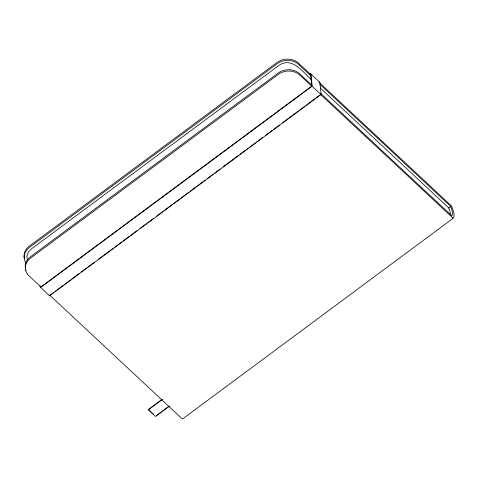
<?xml version="1.0" encoding="UTF-8"?>
<svg xmlns="http://www.w3.org/2000/svg" width="478" height="478" viewBox="0 0 478 478"><rect width="100%" height="100%" fill="white"/><g stroke="black" fill="none" stroke-linecap="round" stroke-linejoin="round"><path stroke-width="0.72" d="M450.443 214.795L449.822 210.607L448.8 207.966L320.248 87.976M40.074 285.641L40.23 287.075L41.186 287.063L311.327 86.757L312.146 85.46L310.897 73.976L309.941 73.988M320.69 94.017L320.152 94.871L315.958 97.978M49.156 295.41L50.112 295.398L320.254 95.092L321.073 93.79L319.824 82.312L310.586 73.714M49.7 295.171L182.255 418.901L182.71 418.83L452.78 218.571L454.004 216.367L454.1 213.756L451.74 206.197L319.734 82.975M50.16 295.069L53.751 292.405M54.946 291.52L63.329 285.306M64.524 284.416L70.511 279.977M71.712 279.092L79.491 273.32M81.29 271.988L87.277 267.549M88.472 266.658L94.459 262.219M98.05 259.56L113.017 248.458M114.212 247.574L121.998 241.802M123.193 240.912L129.777 236.03M130.978 235.146L136.965 230.707M139.958 228.484L146.543 223.602M147.738 222.712L153.725 218.279M156.718 216.056L162.705 211.617M163.9 210.732L172.283 204.512M173.478 203.628L179.465 199.189M180.666 198.298L189.043 192.084M190.244 191.2L196.231 186.761M197.426 185.87L205.211 180.098M207.004 178.772L212.991 174.333M214.192 173.442L220.179 169.003M223.166 166.786L238.731 155.242M239.932 154.352L247.712 148.586M248.913 147.696L255.497 142.814M256.692 141.924L262.679 137.485M265.672 135.268L272.257 130.386M273.458 129.496L279.445 125.057M282.438 122.84L298.003 111.296M299.198 110.412L305.185 105.973M306.38 105.082L314.763 98.868M169.666 406.019L155.511 416.511L148.341 409.574L161.905 399.512M148.371 409.849L162.526 399.351M156.665 415.364L161.385 411.869M162.562 410.99L169.051 406.18M448.591 208.121L450.814 206.502L452.552 212.316L452.469 214.658L451.83 215.817L320.887 93.598M309.893 74.317L310.527 74.311L311.764 85.682L311.226 86.542L41.233 286.734L40.6 286.746M318.868 82.324L319.513 82.049M310.461 74.317L298.457 63.12A15.23 12.548 -6.2 0 0 277.019 62.457L29.349 246.104A15.23 12.548 -6.2 0 0 24.145 254.236M311.148 76.133L298.601 64.422A15.23 12.548 -6.2 0 0 277.156 63.759L29.487 247.407A15.23 12.548 -6.2 0 0 25.967 263.025M319.878 84.283L450.814 206.502M311.536 79.838C302.777 72.023 291.986 56.129 278.65 65.552L31.345 248.924L28.244 252.235L26.822 256.351L27.467 260.54M311.614 84.941L299.61 73.737A15.23 12.548 -6.2 0 0 278.172 73.074L30.502 256.722A15.23 12.548 -6.2 0 0 25.244 267.674M311.937 86.106L320.863 94.435M311.752 86.243L299.754 75.04A15.23 12.548 -6.2 0 0 278.31 74.377L30.64 258.03A15.23 12.548 -6.2 0 0 28.973 275.818L40.977 287.021M320.481 94.387L453.036 218.123M40.54 287.344L49.467 295.673M148.341 409.574L153.444 414.336M25.997 270.512A15.23 12.548 -6.2 0 1 25.525 269.132M24.372 258.508A15.23 12.548 -6.2 0 1 24.067 254.864"/></g></svg>
